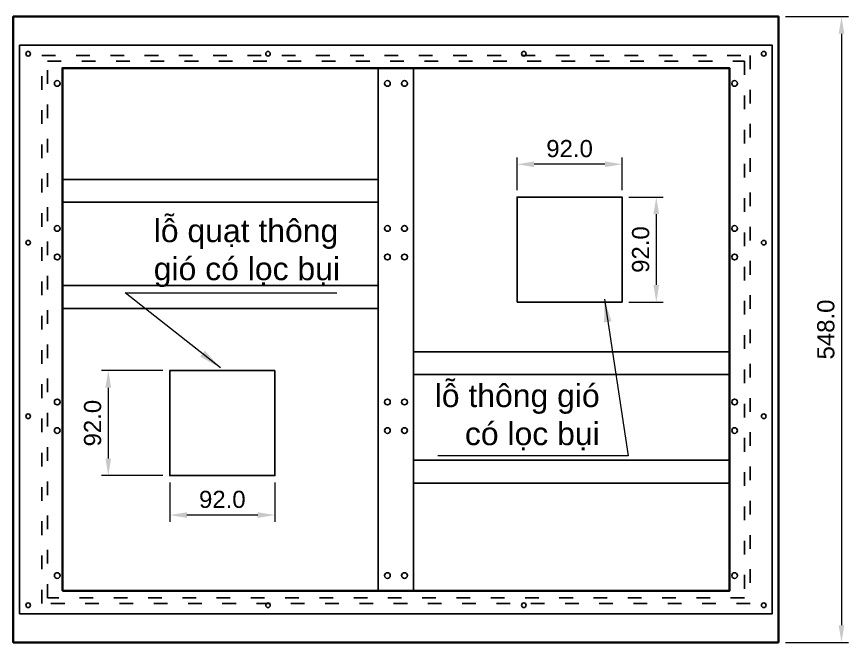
# Model space of a CAD drawing. Header units: inches. Extents: x 274 to 111780, y 464 to 1579898.
# Drawn here: x 51299 to 52027, y 789252 to 789800 of the extents above; entities that cross this region are included whole.
import ezdxf

# ---------------------------------------------------------------- set-up
doc = ezdxf.new("R2010")
doc.units = ezdxf.units.IN
doc.header["$MEASUREMENT"] = 0
doc.header["$PDMODE"] = 35
doc.header["$PDSIZE"] = -3
doc.linetypes.add('ACAD_ISO03W100', pattern=[30, 12, -18])
doc.linetypes.add('HIDDEN', pattern=[0.375, 0.25, -0.125])
doc.layers.add('C-Pro-Netdut', color=5, linetype='HIDDEN')
doc.layers.add('cutout', color=2, linetype='Continuous')
doc.layers.add('Nep V', color=1, linetype='Continuous', lineweight=35)
doc.layers.add('tbi', color=7, linetype='Continuous', lineweight=20)
doc.styles.add('ARIAL', font='arial.ttf', dxfattribs={"height": 10})
doc.styles.add('Arial3', font='arial.ttf', dxfattribs={"height": 15})
doc.dimstyles.new('bom', dxfattribs={"dimtxt": 10, "dimasz": 8, "dimexe": 5, "dimexo": 5, "dimgap": 5, "dimtad": 1, "dimdec": 1, "dimzin": 0, "dimdsep": 46, "dimtxsty": 'ARIAL', "dimcen": 0.09, "dimclrd": 8, "dimclre": 9, "dimclrt": 5, "dimadec": 0, "dimazin": 0, "dimtfac": 1, "dimtdec": 1, "dimtix": 1, "dimtofl": 0, "dimtmove": 0, "dimatfit": 3, "dimfxl": 1, "dimtolj": 1, "dimtzin": 0, "dimlwd": 0, "dimlwe": 0, "dimarcsym": 0})
doc.dimstyles.new('Copy(5) of bom TL3-1', dxfattribs={"dimtxt": 15, "dimasz": 15, "dimexe": 6, "dimexo": 6, "dimgap": 6, "dimtad": 1, "dimdec": 1, "dimlfac": 0.333333, "dimzin": 0, "dimdsep": 46, "dimtxsty": 'Arial3', "dimcen": 0.09, "dimclrd": 8, "dimclre": 9, "dimclrt": 5, "dimadec": 0, "dimazin": 0, "dimtfac": 1, "dimtdec": 1, "dimtix": 1, "dimtofl": 0, "dimtmove": 0, "dimatfit": 3, "dimfxl": 1, "dimtolj": 1, "dimtzin": 0, "dimlwd": 0, "dimlwe": 0, "dimarcsym": 0})

# ---------------------------------------------------------------- blocks, each defined once
blk = doc.blocks.new('khung lap bo led')
at = {"layer": 'cutout', "color": 1, "linetype": 'Continuous'}
for points in [[(-17.5, 0), (641.5, 0), (641.5, 498), (-17.5, 498)], [(327.5, 20), (296.5, 20), (296.5, 478), (327.5, 478)], [(296.5, 380.5), (296.5, 360.5), (20, 360.5), (20, 380.5)], [(296.5, 287.5), (296.5, 267.5), (20, 267.5), (20, 287.5)], [(604, 229.5), (604, 209.5), (327.5, 209.5), (327.5, 229.5)], [(604, 134.5), (604, 114.5), (327.5, 114.5), (327.5, 134.5)]]:
    blk.add_lwpolyline(points, close=True, dxfattribs=at)
at = {"layer": 'cutout', "linetype": 'Continuous'}
for centre, radius in [((-10, 490.5), 2), ((200, 490.5), 2), ((424, 490.5), 2), ((634, 490.5), 2), ((15.5, 464.5), 2.5), ((304.5, 464.5), 2.5), ((319.5, 464.5), 2.5), ((608.5, 464.5), 2.5), ((15.5, 337.5), 2.5), ((304.5, 337.5), 2.5), ((319.5, 337.5), 2.5), ((608.5, 337.5), 2.5), ((-10, 325), 2), ((634, 325), 2), ((15.5, 312.5), 2.5), ((304.5, 312.5), 2.5), ((319.5, 312.5), 2.5), ((608.5, 312.5), 2.5), ((15.5, 185.5), 2.5), ((304.5, 185.5), 2.5), ((319.5, 185.5), 2.5), ((608.5, 185.5), 2.5), ((-10, 173), 2), ((634, 173), 2), ((15.5, 160.5), 2.5), ((304.5, 160.5), 2.5), ((319.5, 160.5), 2.5), ((608.5, 160.5), 2.5), ((15.5, 33.5), 2.5), ((304.5, 33.5), 2.5), ((319.5, 33.5), 2.5), ((608.5, 33.5), 2.5), ((-10, 7.5), 2), ((200, 7.5), 2), ((424, 7.5), 2), ((634, 7.5), 2)]:
    blk.add_circle(centre, radius, dxfattribs=at)
at = {"layer": 'Nep V', "linetype": 'Continuous'}
blk.add_lwpolyline([(20, 20), (604, 20), (604, 478), (20, 478)], close=True, dxfattribs=at)
blk = doc.blocks.new('*D459')
at = {"layer": 'Defpoints', "color": 0, "linetype": 'Continuous'}
for p in [(51432.59, 789490.14), (51378.73, 789398.14), (51432.59, 789398.14)]:
    blk.add_point(p, dxfattribs=at)
at = {"layer": 'Nep V', "color": 9, "linetype": 'Continuous', "lineweight": 0}
for p, q in [((51426.59, 789490.14), (51372.73, 789490.14)), ((51426.59, 789398.14), (51372.73, 789398.14))]:
    blk.add_line(p, q, dxfattribs=at)
at = {"layer": 'Nep V', "color": 8, "linetype": 'Continuous', "lineweight": 0}
blk.add_line((51378.73, 789475.14), (51378.73, 789413.14), dxfattribs=at)
at = {"layer": 'Nep V', "color": 8, "linetype": 'Continuous'}
for points in [[(51376.23, 789475.14), (51381.23, 789475.14), (51378.73, 789490.14)], [(51376.23, 789413.14), (51381.23, 789413.14), (51378.73, 789398.14)]]:
    blk.add_solid(points, dxfattribs=at)
at = {"layer": 'Nep V', "color": 5, "linetype": 'Continuous', "insert": (51365.07, 789444.14), "char_height": 15, "attachment_point": 5, "rotation": 90, "style": 'Arial3'}
blk.add_mtext('\\A1;92.0', dxfattribs=at)
blk = doc.blocks.new('*D460')
at = {"layer": 'Defpoints', "color": 0, "linetype": 'Continuous'}
for p in [(51432.59, 789398.14), (51524.59, 789398.14), (51432.59, 789363.62)]:
    blk.add_point(p, dxfattribs=at)
at = {"layer": 'Nep V', "color": 9, "linetype": 'Continuous', "lineweight": 0}
for p, q in [((51432.59, 789392.14), (51432.59, 789357.62)), ((51524.59, 789392.14), (51524.59, 789357.62))]:
    blk.add_line(p, q, dxfattribs=at)
at = {"layer": 'Nep V', "color": 8, "linetype": 'Continuous', "lineweight": 0}
blk.add_line((51509.59, 789363.62), (51447.59, 789363.62), dxfattribs=at)
at = {"layer": 'Nep V', "color": 8, "linetype": 'Continuous'}
for points in [[(51447.59, 789366.12), (51447.59, 789361.12), (51432.59, 789363.62)], [(51509.59, 789366.12), (51509.59, 789361.12), (51524.59, 789363.62)]]:
    blk.add_solid(points, dxfattribs=at)
at = {"layer": 'Nep V', "color": 5, "linetype": 'Continuous', "insert": (51478.59, 789377.28), "char_height": 15, "attachment_point": 5, "style": 'Arial3'}
blk.add_mtext('\\A1;92.0', dxfattribs=at)
blk = doc.blocks.new('*D461')
at = {"layer": 'Defpoints', "color": 0, "linetype": 'Continuous'}
for p in [(51736.59, 789670.84), (51736.59, 789642.14), (51828.59, 789642.14)]:
    blk.add_point(p, dxfattribs=at)
at = {"layer": 'Nep V', "color": 9, "linetype": 'Continuous', "lineweight": 0}
for p, q in [((51736.59, 789648.14), (51736.59, 789676.84)), ((51828.59, 789648.14), (51828.59, 789676.84))]:
    blk.add_line(p, q, dxfattribs=at)
at = {"layer": 'Nep V', "color": 8, "linetype": 'Continuous', "lineweight": 0}
blk.add_line((51813.59, 789670.84), (51751.59, 789670.84), dxfattribs=at)
at = {"layer": 'Nep V', "color": 8, "linetype": 'Continuous'}
for points in [[(51751.59, 789673.34), (51751.59, 789668.34), (51736.59, 789670.84)], [(51813.59, 789673.34), (51813.59, 789668.34), (51828.59, 789670.84)]]:
    blk.add_solid(points, dxfattribs=at)
at = {"layer": 'Nep V', "color": 5, "linetype": 'Continuous', "insert": (51782.59, 789684.5), "char_height": 15, "attachment_point": 5, "style": 'Arial3'}
blk.add_mtext('\\A1;92.0', dxfattribs=at)
blk = doc.blocks.new('*D462')
at = {"layer": 'Defpoints', "color": 0, "linetype": 'Continuous'}
for p in [(51828.59, 789642.14), (51828.59, 789550.14), (51858.51, 789550.14)]:
    blk.add_point(p, dxfattribs=at)
at = {"layer": 'Nep V', "color": 9, "linetype": 'Continuous', "lineweight": 0}
for p, q in [((51834.59, 789642.14), (51864.51, 789642.14)), ((51834.59, 789550.14), (51864.51, 789550.14))]:
    blk.add_line(p, q, dxfattribs=at)
at = {"layer": 'Nep V', "color": 8, "linetype": 'Continuous', "lineweight": 0}
blk.add_line((51858.51, 789627.14), (51858.51, 789565.14), dxfattribs=at)
at = {"layer": 'Nep V', "color": 8, "linetype": 'Continuous'}
for points in [[(51856.01, 789627.14), (51861.01, 789627.14), (51858.51, 789642.14)], [(51856.01, 789565.14), (51861.01, 789565.14), (51858.51, 789550.14)]]:
    blk.add_solid(points, dxfattribs=at)
at = {"layer": 'Nep V', "color": 5, "linetype": 'Continuous', "insert": (51844.85, 789596.14), "char_height": 15, "attachment_point": 5, "rotation": 90, "style": 'Arial3'}
blk.add_mtext('\\A1;92.0', dxfattribs=at)
blk = doc.blocks.new('*D463')
at = {"layer": 'Defpoints', "color": 0, "linetype": 'Continuous'}
for p in [(51965.59, 789800.14), (51965.59, 789252.14), (52020.65, 789252.14)]:
    blk.add_point(p, dxfattribs=at)
at = {"layer": 'Nep V', "color": 9, "linetype": 'Continuous', "lineweight": 0}
for p, q in [((51971.59, 789800.14), (52026.65, 789800.14)), ((51971.59, 789252.14), (52026.65, 789252.14))]:
    blk.add_line(p, q, dxfattribs=at)
at = {"layer": 'Nep V', "color": 8, "linetype": 'Continuous', "lineweight": 0}
blk.add_line((52020.65, 789785.14), (52020.65, 789267.14), dxfattribs=at)
at = {"layer": 'Nep V', "color": 8, "linetype": 'Continuous'}
for points in [[(52018.15, 789785.14), (52023.15, 789785.14), (52020.65, 789800.14)], [(52018.15, 789267.14), (52023.15, 789267.14), (52020.65, 789252.14)]]:
    blk.add_solid(points, dxfattribs=at)
at = {"layer": 'Nep V', "color": 5, "linetype": 'Continuous', "insert": (52007, 789526.14), "char_height": 15, "attachment_point": 5, "rotation": 90, "style": 'Arial3'}
blk.add_mtext('\\A1;548.0', dxfattribs=at)

msp = doc.modelspace()

# ---------------------------------------------------------------- linework, layer by layer
at = {"layer": 'C-Pro-Netdut', "linetype": 'ACAD_ISO03W100'}
for points in [[(51940.59, 789286.14), (51320.59, 789286.14), (51320.59, 789766.14), (51940.59, 789766.14)], [(51935.59, 789291.14), (51325.59, 789291.14), (51325.59, 789761.14), (51935.59, 789761.14)]]:
    msp.add_lwpolyline(points, close=True, dxfattribs=at)
at = {"layer": 'cutout', "linetype": 'Continuous'}
for points in [[(51736.59, 789550.14), (51828.59, 789550.14), (51828.59, 789642.14), (51736.59, 789642.14)], [(51524.59, 789490.14), (51432.59, 789490.14), (51432.59, 789398.14), (51524.59, 789398.14)]]:
    msp.add_lwpolyline(points, close=True, dxfattribs=at)
at = {"layer": 'Nep V', "color": 1, "linetype": 'Continuous'}
msp.add_lwpolyline([(51965.59, 789252.14), (51295.59, 789252.14), (51295.59, 789800.14), (51965.59, 789800.14)], close=True, dxfattribs=at)

# ---------------------------------------------------------------- block references
at = {"layer": 'Nep V', "linetype": 'Continuous'}
msp.add_blockref('khung lap bo led', (51318.59, 789277.14), dxfattribs=at)

# ---------------------------------------------------------------- texts
at = {"layer": 'tbi', "color": 5, "linetype": 'Continuous', "char_height": 20, "style": 'ARIAL'}
for s, insert, attachment_point in [('lỗ quạt thông \\Pgió có lọc bụi', (51418.55, 789563.29, 2), 7), ('lỗ thông gió\\Pcó lọc bụi', (51808.98, 789420.46, 2), 9)]:
    msp.add_mtext(s, dxfattribs=dict(at, insert=insert, attachment_point=attachment_point))

# ---------------------------------------------------------------- dimensions: what is measured, and where the dimension line sits
at = {"layer": 'Nep V', "linetype": 'Continuous'}
for base, p1, p2, angle, picture, middle in [((52020.65, 789252.14), (51965.59, 789800.14), (51965.59, 789252.14), 90, '*D463', (52007, 789526.14)), ((51736.59, 789670.84), (51828.59, 789642.14), (51736.59, 789642.14), 180, '*D461', (51782.59, 789684.5)), ((51858.51, 789550.14), (51828.59, 789642.14), (51828.59, 789550.14), 90, '*D462', (51844.85, 789596.14)), ((51378.73, 789398.14), (51432.59, 789490.14), (51432.59, 789398.14), 90, '*D459', (51365.07, 789444.14)), ((51432.59, 789363.62), (51524.59, 789398.14), (51432.59, 789398.14), 180, '*D460', (51478.59, 789377.28))]:
    dim = msp.add_linear_dim(base=base, p1=p1, p2=p2, angle=angle, dimstyle='Copy(5) of bom TL3-1', override={"dimlfac": 1}, dxfattribs=at)
    dim.commit()
    dim.dimension.update_dxf_attribs({"geometry": picture, "text_midpoint": middle})

# ---------------------------------------------------------------- leaders
at = {"layer": 'tbi', "color": 1, "linetype": 'Continuous', "annotation_type": 0, "has_hookline": 1}
for points, hookline_direction, text_width in [([(51477, 789492.58, 2), (51393.55, 789558.29, 2), (51413.55, 789558.29, 2)], 0, 160.29), ([(51813.06, 789552.58, 2), (51833.98, 789415.46, 2), (51813.98, 789415.46, 2)], 1, 141.65)]:
    msp.add_leader(points, dimstyle='bom', override={"dimasz": 20, "dimgap": 5, "dimtad": 1}, dxfattribs=dict(at, hookline_direction=hookline_direction, text_width=text_width))

doc.saveas('drawing.dxf')
